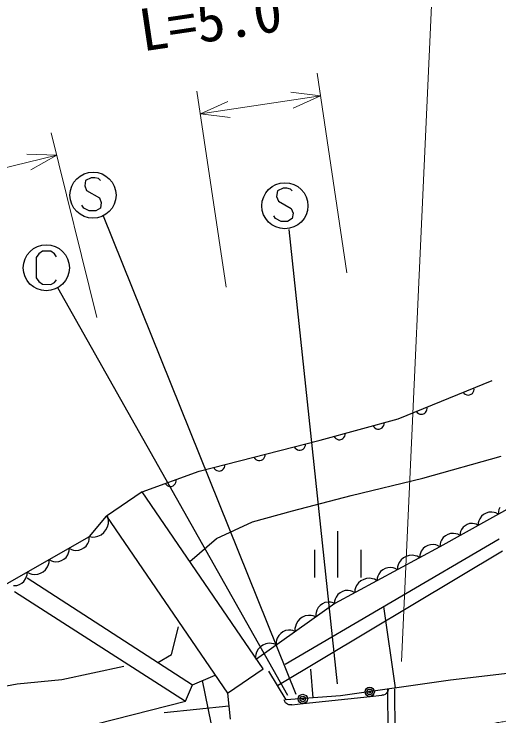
# Model space of a CAD drawing. Units: millimetres, scale not verified. Extents: x 40000 to 680000, y 20000 to 380000.
# Drawn here: x 124165 to 145201, y 294682 to 325135 of the extents above; entities that cross this region are included whole.
import ezdxf
from ezdxf.enums import TextEntityAlignment as Align

# ---------------------------------------------------------------- set-up
doc = ezdxf.new("R2010")
doc.units = ezdxf.units.MM
doc.header["$LTSCALE"] = 1000
doc.linetypes.add('CHAIN', pattern=[18.5, 12, -1.5, 3.5, -1.5])
for name, color, linetype, lineweight in [('M-BGD', 7, 'Continuous', 25), ('M-BGD-EXST', 7, 'Continuous', 25), ('M-BMK', 2, 'CHAIN', 13), ('M-STR-HTXT', 7, 'Continuous', 13)]:
    doc.layers.add(name, color=color, linetype=linetype, lineweight=lineweight)
doc.styles.add('ＭＳ ゴシック', font='')
doc.styles.get('ＭＳ ゴシック').set_extended_font_data('MS Gothic')

msp = doc.modelspace()

# ---------------------------------------------------------------- linework, layer by layer
at = {"layer": 'M-BGD'}
for p, q in [((140831, 307570), (144902, 309231)), ((144111, 308790), (144120, 308847)), ((144120, 308847), (144116, 308910)), ((143653, 308722), (143694, 308674)), ((143694, 308674), (143741, 308639)), ((143741, 308639), (143806, 308611)), ((143806, 308611), (143864, 308602)), ((143864, 308602), (143927, 308607)), ((143927, 308607), (144001, 308637)), ((144001, 308637), (144049, 308678)), ((144049, 308678), (144084, 308725)), ((144084, 308725), (144111, 308790)), ((141617, 307891), (141658, 307843)), ((142013, 307847), (142048, 307894)), ((142048, 307894), (142075, 307959)), ((142075, 307959), (142084, 308016)), ((142084, 308016), (142080, 308080)), ((141658, 307843), (141705, 307808)), ((141705, 307808), (141770, 307780)), ((141770, 307780), (141828, 307771)), ((141828, 307771), (141891, 307776)), ((141891, 307776), (141965, 307806)), ((141965, 307806), (142013, 307847)), ((137438, 306647), (140831, 307570)), ((140169, 307224), (140204, 307285)), ((140204, 307285), (140220, 307341)), ((140220, 307341), (140224, 307405)), ((139741, 307273), (139776, 307221)), ((139776, 307221), (139818, 307180)), ((139818, 307180), (139880, 307145)), ((139880, 307145), (139936, 307130)), ((139936, 307130), (139999, 307126)), ((139999, 307126), (140076, 307147)), ((140076, 307147), (140129, 307182)), ((140129, 307182), (140169, 307224)), ((138045, 306812), (138080, 306760)), ((138080, 306760), (138122, 306719)), ((138122, 306719), (138183, 306684)), ((138183, 306684), (138239, 306668)), ((138302, 306665), (138380, 306686)), ((138380, 306686), (138432, 306721)), ((138432, 306721), (138473, 306763)), ((138473, 306763), (138508, 306824)), ((138508, 306824), (138524, 306880)), ((138524, 306880), (138527, 306943)), ((132194, 305295), (137438, 306647)), ((136749, 306304), (136785, 306365)), ((136785, 306365), (136802, 306421)), ((136802, 306421), (136806, 306484)), ((138239, 306668), (138302, 306665)), ((136322, 306359), (136356, 306306)), ((136356, 306306), (136398, 306265)), ((136398, 306265), (136459, 306229)), ((136459, 306229), (136515, 306213)), ((136515, 306213), (136578, 306209)), ((136578, 306209), (136655, 306229)), ((136655, 306229), (136708, 306263)), ((136708, 306263), (136749, 306304)), ((134574, 305909), (134608, 305855)), ((134608, 305855), (134650, 305815)), ((134650, 305815), (134711, 305779)), ((134711, 305779), (134767, 305762)), ((134767, 305762), (134830, 305758)), ((134830, 305758), (134907, 305778)), ((134907, 305778), (134960, 305812)), ((134960, 305812), (135001, 305854)), ((135001, 305854), (135037, 305914)), ((135037, 305914), (135054, 305970)), ((135054, 305970), (135058, 306033)), ((141895, 305003), (145290, 305952)), ((132826, 305458), (132861, 305405)), ((133254, 305403), (133289, 305464)), ((133289, 305464), (133306, 305520)), ((133306, 305520), (133310, 305583)), ((129720, 304409), (132194, 305295)), ((132861, 305405), (132902, 305364)), ((132902, 305364), (132963, 305328)), ((132963, 305328), (133019, 305311)), ((133019, 305311), (133082, 305307)), ((133082, 305307), (133160, 305327)), ((133160, 305327), (133213, 305361)), ((133213, 305361), (133254, 305403)), ((131183, 304816), (131194, 304873)), ((131194, 304873), (131193, 304936)), ((138786, 304244), (141895, 305003)), ((147701, 304850), (142642, 302018)), ((130722, 304768), (130761, 304718)), ((130761, 304718), (130806, 304681)), ((130806, 304681), (130870, 304651)), ((130870, 304651), (130927, 304640)), ((130927, 304640), (130991, 304641)), ((130991, 304641), (131066, 304668)), ((131066, 304668), (131116, 304707)), ((131116, 304707), (131153, 304752)), ((131153, 304752), (131183, 304816)), ((129721, 304410), (128174, 303353)), ((134965, 296731), (129721, 304410)), ((136248, 303580), (138786, 304244)), ((145198, 303632), (145175, 303551)), ((145239, 303724), (145198, 303632)), ((127443, 302462), (128174, 303353)), ((128174, 303353), (133418, 295675)), ((128251, 303258), (128204, 303390)), ((134503, 303106), (136248, 303580)), ((144442, 303346), (144366, 303235)), ((144537, 303422), (144442, 303346)), ((144641, 303481), (144537, 303422)), ((144756, 303522), (144641, 303481)), ((144890, 303528), (144756, 303522)), ((144989, 303515), (144890, 303528)), ((145070, 303492), (144989, 303515)), ((145172, 303434), (145070, 303492)), ((145175, 303551), (145172, 303434)), ((128220, 302880), (128256, 303037)), ((128261, 303157), (128251, 303258)), ((128256, 303037), (128261, 303157)), ((132949, 302378), (134503, 303106)), ((143925, 303025), (143822, 302988)), ((144046, 303031), (143925, 303025)), ((144135, 303019), (144046, 303031)), ((144208, 302998), (144135, 303019)), ((144303, 303062), (144299, 302946)), ((144326, 303144), (144303, 303062)), ((144366, 303235), (144326, 303144)), ((128056, 302642), (128148, 302753)), ((128148, 302753), (128220, 302880)), ((143575, 302767), (143538, 302685)), ((143642, 302867), (143575, 302767)), ((143728, 302935), (143642, 302867)), ((143822, 302988), (143728, 302935)), ((144299, 302946), (144208, 302998)), ((123865, 300429), (127443, 302462)), ((127426, 302337), (127429, 302453)), ((127443, 302462), (127582, 302441)), ((127582, 302441), (127683, 302451)), ((127683, 302451), (127800, 302480)), ((127800, 302480), (127946, 302546)), ((127946, 302546), (128056, 302642)), ((138204, 302695), (138202, 300695)), ((142784, 302418), (142709, 302307)), ((142879, 302494), (142784, 302418)), ((142984, 302553), (142879, 302494)), ((143098, 302594), (142984, 302553)), ((143232, 302600), (143098, 302594)), ((143331, 302587), (143232, 302600)), ((143413, 302564), (143331, 302587)), ((143514, 302506), (143413, 302564)), ((143517, 302611), (143514, 302506)), ((143538, 302685), (143517, 302611)), ((127289, 302052), (127364, 302163)), ((127364, 302163), (127404, 302255)), ((127404, 302255), (127426, 302337)), ((131784, 301388), (132949, 302378)), ((135928, 296927), (145204, 302371)), ((142227, 302112), (142112, 302073)), ((142361, 302116), (142227, 302112)), ((142460, 302101), (142361, 302116)), ((142645, 302134), (142642, 302018)), ((142668, 302216), (142645, 302134)), ((142709, 302307), (142668, 302216)), ((126534, 301761), (126557, 301843)), ((126557, 301843), (126560, 301960)), ((126560, 301960), (126661, 301902)), ((126661, 301902), (126743, 301880)), ((126743, 301880), (126842, 301867)), ((126842, 301867), (126976, 301874)), ((126976, 301874), (127090, 301916)), ((127090, 301916), (127194, 301975)), ((127194, 301975), (127289, 302052)), ((135597, 295998), (145359, 301845)), ((137203, 301896), (137202, 300696)), ((142642, 302018), (138076, 299554)), ((139203, 301894), (139202, 300694)), ((141833, 301831), (141792, 301741)), ((141911, 301941), (141833, 301831)), ((142007, 302016), (141911, 301941)), ((142112, 302073), (142007, 302016)), ((142541, 302077), (142460, 302101)), ((142642, 302018), (142541, 302077)), ((126325, 301482), (126420, 301558)), ((126420, 301558), (126494, 301670)), ((126494, 301670), (126534, 301761)), ((141063, 301541), (140958, 301459)), ((141179, 301604), (141063, 301541)), ((141306, 301647), (141179, 301604)), ((141453, 301651), (141306, 301647)), ((141562, 301635), (141453, 301651)), ((141652, 301608), (141562, 301635)), ((141762, 301543), (141652, 301608)), ((141767, 301659), (141762, 301543)), ((141792, 301741), (141767, 301659)), ((125618, 301147), (125662, 301248)), ((125662, 301248), (125687, 301338)), ((125687, 301338), (125690, 301466)), ((125690, 301466), (125792, 301409)), ((125792, 301409), (125874, 301386)), ((125874, 301386), (125973, 301374)), ((125973, 301374), (126107, 301381)), ((126107, 301381), (126221, 301422)), ((126221, 301422), (126325, 301482)), ((140827, 301238), (140800, 301149)), ((140873, 301338), (140827, 301238)), ((140958, 301459), (140873, 301338)), ((124731, 300806), (124734, 300923)), ((124734, 300923), (124846, 300860)), ((125318, 300875), (125432, 300940)), ((125432, 300940), (125536, 301025)), ((125536, 301025), (125618, 301147)), ((140063, 300944), (139986, 300835)), ((140159, 301019), (140063, 300944)), ((140265, 301076), (140159, 301019)), ((140380, 301115), (140265, 301076)), ((140514, 301119), (140380, 301115)), ((140613, 301105), (140514, 301119)), ((140694, 301080), (140613, 301105)), ((140794, 301021), (140694, 301080)), ((140800, 301149), (140794, 301021)), ((124594, 300522), (124669, 300633)), ((124669, 300633), (124709, 300725)), ((124709, 300725), (124731, 300806)), ((124739, 300680), (131904, 296030)), ((124846, 300860), (124936, 300835)), ((124936, 300835), (125045, 300821)), ((125045, 300821), (125192, 300829)), ((125192, 300829), (125318, 300875)), ((139332, 300607), (139216, 300544)), ((139458, 300650), (139332, 300607)), ((139606, 300655), (139458, 300650)), ((139715, 300638), (139606, 300655)), ((139804, 300612), (139715, 300638)), ((139914, 300546), (139804, 300612)), ((139920, 300663), (139914, 300546)), ((139944, 300744), (139920, 300663)), ((139986, 300835), (139944, 300744)), ((124147, 300337), (124281, 300344)), ((124281, 300344), (124395, 300386)), ((124395, 300386), (124500, 300445)), ((124500, 300445), (124594, 300522)), ((139025, 300341), (138979, 300242)), ((139110, 300462), (139025, 300341)), ((139216, 300544), (139110, 300462)), ((124183, 300075), (131601, 295323)), ((138311, 300022), (138215, 299948)), ((138417, 300079), (138311, 300022)), ((138532, 300119), (138417, 300079)), ((138666, 300123), (138532, 300119)), ((138765, 300108), (138666, 300123)), ((138846, 300084), (138765, 300108)), ((138946, 300024), (138846, 300084)), ((138952, 300152), (138946, 300024)), ((138979, 300242), (138952, 300152)), ((138072, 299666), (138067, 299549)), ((138096, 299747), (138072, 299666)), ((138138, 299838), (138096, 299747)), ((138215, 299948), (138138, 299838)), ((138076, 299554), (134679, 297150)), ((137359, 299390), (137296, 299272)), ((137446, 299476), (137359, 299390)), ((137544, 299545), (137446, 299476)), ((137653, 299598), (137544, 299545)), ((137786, 299618), (137653, 299598)), ((137886, 299616), (137786, 299618)), ((137969, 299601), (137886, 299616)), ((138076, 299554), (137969, 299601)), ((140707, 295901), (140205, 299437)), ((137265, 299177), (137251, 299093)), ((137251, 299093), (137260, 298977)), ((137296, 299272), (137265, 299177)), ((136472, 298796), (136402, 298666)), ((136567, 298890), (136472, 298796)), ((136674, 298967), (136567, 298890)), ((136795, 299025), (136674, 298967)), ((136941, 299047), (136795, 299025)), ((137051, 299044), (136941, 299047)), ((137143, 299028), (137051, 299044)), ((137260, 298977), (137143, 299028)), ((130996, 297343), (131300, 298555)), ((136368, 298561), (136353, 298469)), ((136353, 298469), (136362, 298342)), ((136402, 298666), (136368, 298561)), ((135646, 298177), (135583, 298059)), ((135732, 298263), (135646, 298177)), ((135830, 298332), (135732, 298263)), ((135940, 298385), (135830, 298332)), ((136072, 298406), (135940, 298385)), ((136172, 298403), (136072, 298406)), ((136256, 298388), (136172, 298403)), ((136362, 298342), (136256, 298388)), ((135552, 297964), (135538, 297880)), ((135538, 297880), (135546, 297764)), ((135583, 298059), (135552, 297964)), ((134758, 297583), (134689, 297453)), ((134853, 297677), (134758, 297583)), ((134961, 297754), (134853, 297677)), ((135081, 297812), (134961, 297754)), ((135227, 297834), (135081, 297812)), ((135337, 297831), (135227, 297834)), ((135429, 297816), (135337, 297831)), ((135546, 297764), (135429, 297816)), ((130400, 297006), (130996, 297343)), ((134655, 297348), (134639, 297256)), ((134639, 297256), (134649, 297129)), ((134689, 297453), (134655, 297348)), ((150031, 297039), (143092, 296240)), ((126239, 296260), (128926, 296840)), ((133418, 295675), (134965, 296731)), ((137145, 295470), (137047, 296715)), ((131904, 296030), (132887, 296453)), ((135968, 295378), (135225, 296618)), ((122852, 295798), (124300, 296081)), ((124300, 296081), (126239, 296260)), ((131601, 295323), (131904, 296030)), ((132721, 294382), (132346, 296220)), ((143092, 296240), (138322, 295562)), ((140351, 295707), (140307, 295653)), ((140376, 295760), (140351, 295707)), ((140364, 295852), (140415, 290896)), ((140389, 295822), (140376, 295760)), ((140385, 295862), (140389, 295822)), ((140664, 295855), (140715, 290899)), ((133418, 295675), (133538, 294548)), ((138322, 295562), (135968, 295378)), ((136711, 295222), (139616, 295529)), ((139616, 295529), (140113, 295582)), ((140193, 295590), (140113, 295582)), ((140260, 295617), (140193, 295590)), ((140307, 295653), (140260, 295617)), ((125642, 293814), (131601, 295323)), ((133478, 295112), (130681, 294815)), ((135893, 295357), (135889, 295387)), ((135908, 295308), (135893, 295357)), ((135944, 295252), (135908, 295308)), ((135978, 295215), (135944, 295252)), ((136021, 295190), (135978, 295215)), ((136084, 295166), (136021, 295190)), ((136134, 295161), (136084, 295166)), ((136214, 295170), (136134, 295161)), ((136214, 295170), (136711, 295222))]:
    msp.add_line(p, q, dxfattribs=at)
for centre, major_axis in [((139595, 295728), (200, 0)), ((139595, 295728), (120, 0)), ((139595, 295728), (40, 0)), ((136690, 295421), (200, 0)), ((136690, 295421), (120, 0)), ((136690, 295421), (40, 0))]:
    msp.add_ellipse(centre, major_axis=major_axis, ratio=0.999991, dxfattribs=at)
at = {"layer": 'M-BGD-EXST'}
for p, q in [((127512, 318036), (127272, 317916)), ((127672, 318036), (127512, 318036)), ((127832, 317996), (127672, 318036)), ((127912, 317916), (127832, 317996)), ((127272, 317916), (127232, 317676)), ((127232, 317676), (127312, 317476)), ((127312, 317476), (127871, 317156)), ((135595, 317459), (135555, 317220)), ((135835, 317579), (135595, 317459)), ((135995, 317579), (135835, 317579)), ((136155, 317539), (135995, 317579)), ((136235, 317459), (136155, 317539)), ((127871, 317156), (127951, 316956)), ((135555, 317220), (135635, 317020)), ((127191, 316717), (127111, 316837)), ((127951, 316956), (127911, 316716)), ((135635, 317020), (136194, 316699)), ((127431, 316596), (127191, 316717)), ((127711, 316596), (127431, 316596)), ((127911, 316716), (127711, 316596)), ((136194, 316699), (136274, 316499)), ((136274, 316499), (136234, 316259)), ((128035, 316377), (136386, 295630)), ((135514, 316260), (135434, 316380)), ((135754, 316140), (135514, 316260)), ((136034, 316139), (135754, 316140)), ((136234, 316259), (136034, 316139)), ((136087, 315786), (138186, 296078)), ((125245, 314728), (125125, 314568)), ((125405, 314848), (125245, 314728)), ((125765, 314848), (125405, 314848)), ((125925, 314728), (125765, 314848)), ((126004, 314608), (125925, 314728)), ((125125, 314568), (125124, 313689)), ((125124, 313689), (125244, 313529)), ((125244, 313529), (125404, 313409)), ((125404, 313409), (125764, 313408)), ((125764, 313408), (125924, 313488)), ((125924, 313488), (126004, 313608)), ((126052, 313275), (136026, 295585))]:
    msp.add_line(p, q, dxfattribs=at)
for centre in [(127591, 317276), (135915, 316819), (125564, 314128)]:
    msp.add_ellipse(centre, major_axis=(1000, -1), ratio=0.999991, dxfattribs=at)
at = {"layer": 'M-BMK'}
msp.add_ellipse((164436, 175987), major_axis=(-28994, -116409), ratio=0.999991, start_param=3.367801, end_param=3.626625, dxfattribs=at)
at = {"layer": 'M-STR-HTXT'}
for p, q in [((140974, 297044), (142719, 335058)), ((137315, 322569), (138599, 313914)), ((133362, 313291), (132101, 321796)), ((136174, 321743), (137462, 321580)), ((132248, 320807), (137462, 321580)), ((132248, 320807), (133433, 321337)), ((137462, 321580), (136277, 321051)), ((133535, 320644), (132248, 320807)), ((125779, 319984), (127755, 311976)), ((94616, 311263), (126019, 319013)), ((124721, 319053), (126019, 319013)), ((126019, 319013), (124889, 318374))]:
    msp.add_line(p, q, dxfattribs=at)

# ---------------------------------------------------------------- texts
at = {"layer": 'M-STR-HTXT', "style": 'ＭＳ ゴシック'}
msp.add_text('L=5.0', height=1833, rotation=8.453, dxfattribs=at).set_placement((129815, 322966), align=Align.BOTTOM_LEFT)

doc.saveas('drawing.dxf')
